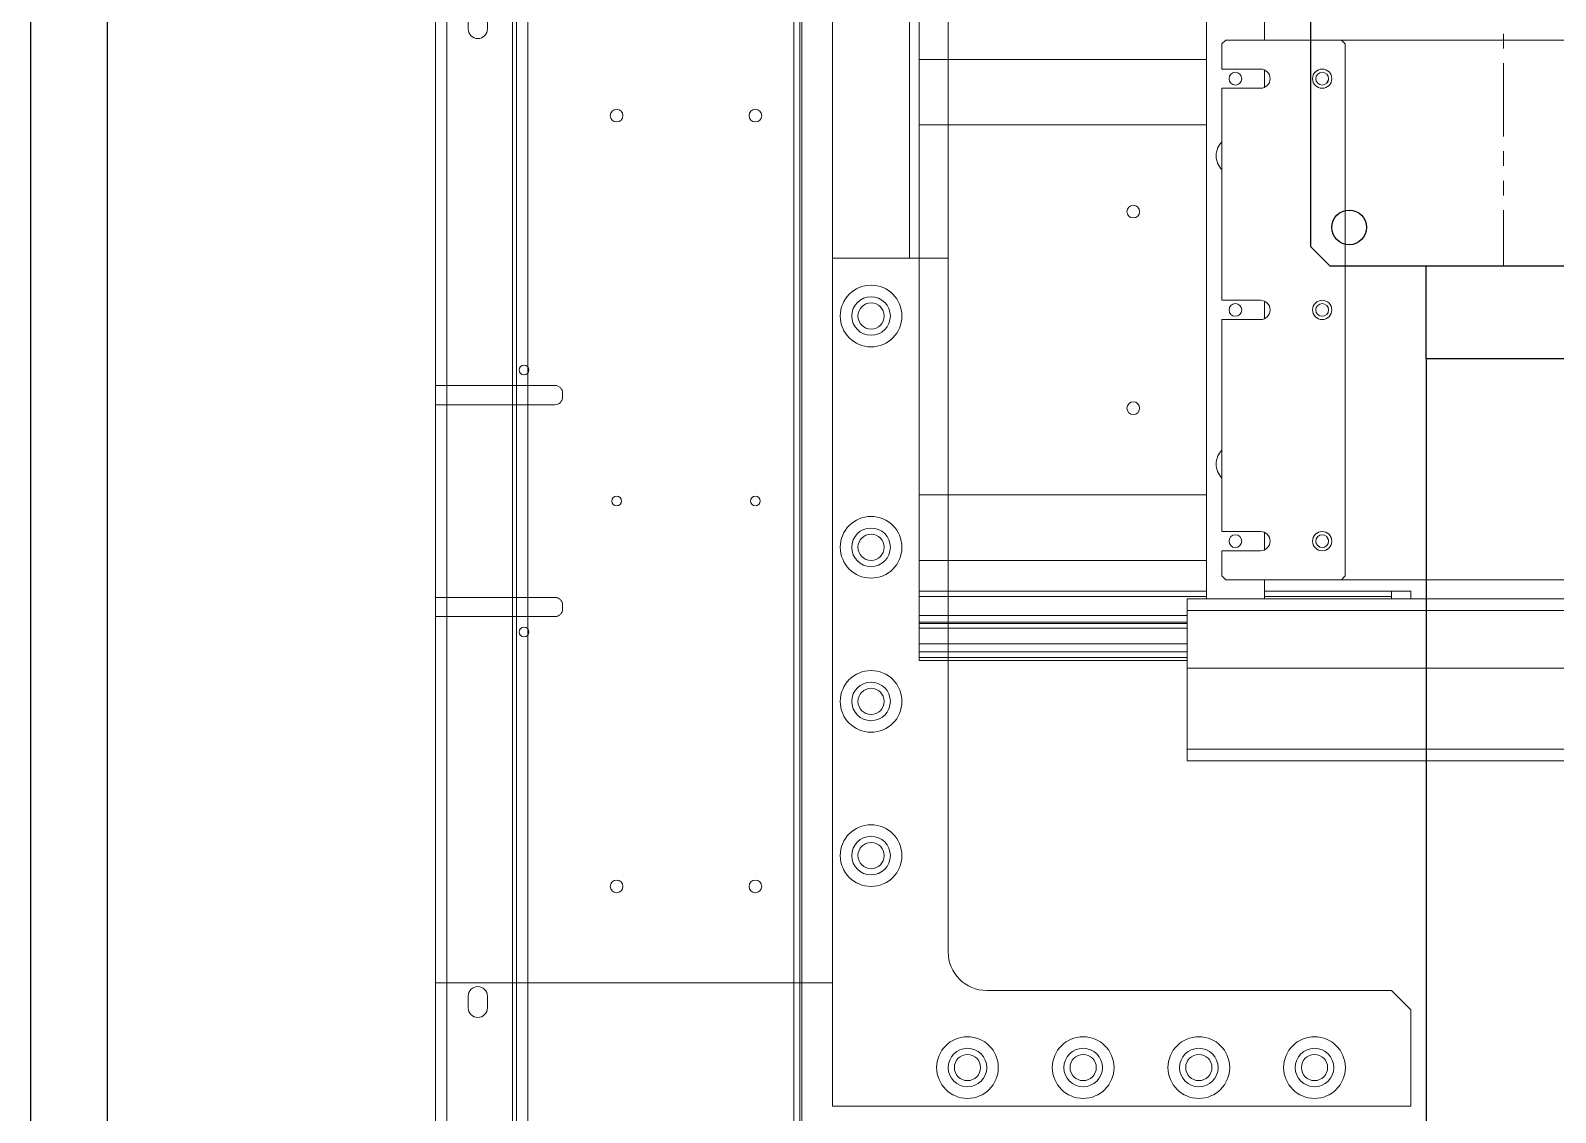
# Model space of a CAD drawing. Extents: x 500 to 100500, y -14500 to 21140.
# Drawn here: x 6014.5 to 6410, y -6737.7 to -6456.9 of the extents above; entities that cross this region are included whole.
import ezdxf

# ---------------------------------------------------------------- set-up
doc = ezdxf.new("R2010")
doc.units = 0
doc.linetypes.add('PHANTOM', pattern=[12.7, 6.35, -1.27, 1.27, -1.27, 1.27, -1.27])
doc.linetypes.add('SLD-Solid', pattern=[0])
doc.layers.get('0').update_dxf_attribs({"linetype": 'CONTINUOUS'})
doc.layers.add('D', color=7, linetype='CONTINUOUS')
doc.layers.add('M06SMMF-001B', color=7, linetype='CONTINUOUS')
doc.layers.add('MODEL', color=7, linetype='SLD-Solid', lineweight=15)

# ---------------------------------------------------------------- blocks, each defined once
blk = doc.blocks.new('Kfasdfasd')
blk.add_line((95179.14, -104651.8), (95179.14, -105748.8))
blk = doc.blocks.new('Kfsdfasf3ddd3')
blk.add_blockref('Kfasdfasd', (0, 0))
blk = doc.blocks.new('KA$C9e1560b4')
blk.add_blockref('Kfsdfasf3ddd3', (-94569.14, 105646.8))
blk = doc.blocks.new('KA$Cbf7906b1')
at = {"layer": 'MODEL'}
for p, q in [((0, 455.6), (0, 783.6)), ((85, 80.6), (85, 783.6)), ((188, 464.6), (188, 402.6)), ((218, 275.6), (218, 464.6)), ((0, 80.6), (0, 455.6)), ((218, 402.6), (188, 402.6)), ((188, 402.6), (188, 182.6)), ((116, 369.6), (85, 369.6)), ((85, 364.6), (116, 364.6)), ((118, 366.6), (118, 367.6)), ((116, 314.6), (85, 314.6)), ((118, 311.6), (118, 312.6)), ((85, 309.6), (116, 309.6)), ((218, 222.6), (218, 275.6)), ((188, 214.6), (85, 214.6)), ((88, 214.6), (88, 27.6)), ((105, 214.6), (105, 145.6)), ((106, 214.6), (106, 145.6)), ((109, 214.6), (109, 145.6)), ((178, 214.6), (178, 145.6)), ((179.5, 145.6), (179.5, 214.6)), ((180, 145.6), (180, 214.6)), ((333, 212.6), (228, 212.6)), ((338, 207.6), (333, 212.6)), ((338, 182.6), (338, 207.6)), ((188, 182.6), (338, 182.6))]:
    blk.add_line(p, q, dxfattribs=at)
for centre, radius in [((132, 439.6), 1.65), ((168, 439.6), 1.65), ((198, 387.6), 8), ((198, 387.6), 5), ((198, 387.6), 3.4), ((108, 373.6), 1.25), ((132, 339.6), 1.25), ((168, 339.6), 1.25), ((198, 327.6), 8), ((198, 327.6), 5), ((198, 327.6), 3.4), ((108, 305.6), 1.25), ((198, 287.6), 8), ((198, 287.6), 5), ((198, 287.6), 3.4), ((198, 247.6), 8), ((198, 247.6), 5), ((198, 247.6), 3.4), ((132, 239.6), 1.65), ((168, 239.6), 1.65), ((223, 192.6), 8), ((253, 192.6), 8), ((283, 192.6), 8), ((313, 192.6), 8), ((223, 192.6), 5), ((223, 192.6), 3.4), ((253, 192.6), 5), ((253, 192.6), 3.4), ((283, 192.6), 5), ((283, 192.6), 3.4), ((313, 192.6), 5), ((313, 192.6), 3.4)]:
    blk.add_circle(centre, radius, dxfattribs=at)
for centre, radius, start, end in [((116, 367.6), 2, 0, 90), ((116, 366.6), 2, 270, 0), ((116, 312.6), 2, 0, 90), ((116, 311.6), 2, 270, 0), ((228, 222.6), 10, 180, 270)]:
    blk.add_arc(centre, radius, start, end, dxfattribs=at)
blk = doc.blocks.new('KFASDF3')
at = {"layer": 'MODEL', "color": 6}
for p, q in [((88086.37, -124937.02), (88189.37, -124937.02)), ((88094.87, -124936.52), (88094.87, -124939.52)), ((88099.87, -124939.52), (88099.87, -124936.52)), ((88189.37, -124937.02), (88189.37, -124999.02)), ((88209.37, -124937.02), (88189.37, -124937.02)), ((88209.37, -124999.02), (88209.37, -124937.02)), ((88219.37, -124999.02), (88189.37, -124999.02)), ((88189.37, -124999.02), (88189.37, -125219.02)), ((88219.37, -125103.02), (88219.37, -124999.02)), ((88117.37, -125032.02), (88086.37, -125032.02)), ((88119.37, -125035.02), (88119.37, -125034.02)), ((88086.37, -125037.02), (88117.37, -125037.02)), ((88117.37, -125087.02), (88086.37, -125087.02)), ((88119.37, -125090.02), (88119.37, -125089.02)), ((88086.37, -125092.02), (88117.37, -125092.02)), ((88219.37, -125179.02), (88219.37, -125103.02)), ((88189.37, -125187.02), (88086.37, -125187.02)), ((88334.37, -125189.02), (88229.37, -125189.02)), ((88339.37, -125194.02), (88334.37, -125189.02)), ((88339.37, -125219.02), (88339.37, -125194.02)), ((88189.37, -125219.02), (88339.37, -125219.02))]:
    blk.add_line(p, q, dxfattribs=at)
for centre, radius in [((88133.37, -124962.02), 1.65), ((88169.37, -124962.02), 1.65), ((88199.37, -125014.02), 8), ((88199.37, -125014.02), 5), ((88199.37, -125014.02), 3.4), ((88109.37, -125028.02), 1.25), ((88133.37, -125062.02), 1.25), ((88169.37, -125062.02), 1.25), ((88199.37, -125074.02), 8), ((88199.37, -125074.02), 5), ((88199.37, -125074.02), 3.4), ((88109.37, -125096.02), 1.25), ((88199.37, -125114.02), 8), ((88199.37, -125114.02), 5), ((88199.37, -125114.02), 3.4), ((88199.37, -125154.02), 8), ((88199.37, -125154.02), 5), ((88199.37, -125154.02), 3.4), ((88133.37, -125162.02), 1.65), ((88169.37, -125162.02), 1.65), ((88224.37, -125209.02), 8), ((88224.37, -125209.02), 5), ((88254.37, -125209.02), 8), ((88254.37, -125209.02), 5), ((88284.37, -125209.02), 8), ((88284.37, -125209.02), 5), ((88314.37, -125209.02), 8), ((88314.37, -125209.02), 5), ((88224.37, -125209.02), 3.4), ((88254.37, -125209.02), 3.4), ((88284.37, -125209.02), 3.4), ((88314.37, -125209.02), 3.4)]:
    blk.add_circle(centre, radius, dxfattribs=at)
for centre, radius, start, end in [((88097.37, -124936.52), 2.5, 0, 180), ((88097.37, -124939.52), 2.5, 180, 0), ((88117.37, -125034.02), 2, 0, 90), ((88117.37, -125035.02), 2, 270, 0), ((88117.37, -125089.02), 2, 0, 90), ((88117.37, -125090.02), 2, 270, 0), ((88229.37, -125179.02), 10, 180, 270)]:
    blk.add_arc(centre, radius, start, end, dxfattribs=at)
blk = doc.blocks.new('KA$C03f0ad08')
at = {"layer": 'MODEL', "color": 4}
for p, q in [((0, 155.6), (0, 1658.6)), ((85, 155.6), (85, 1658.6)), ((179.5, 143.6), (179.5, 1289.6)), ((180, 143.6), (180, 1289.6)), ((88, 764.6), (88, 189.6)), ((105, 766.6), (105, 187.6)), ((106, 766.6), (106, 187.6)), ((109, 766.6), (109, 187.6)), ((178, 764.6), (178, 189.6)), ((93.5, 286.1), (93.5, 283.1)), ((98.5, 283.1), (98.5, 286.1))]:
    blk.add_line(p, q, dxfattribs=at)
for centre, start, end in [((96, 286.1), 0, 180), ((96, 283.1), 180, 0)]:
    blk.add_arc(centre, 2.5, start, end, dxfattribs=at)
at = {"layer": 'M06SMMF-001B', "color": 4}
blk.add_blockref('KFASDF3', (-88001.37, 125476.62), dxfattribs=at)
blk = doc.blocks.new('KASDADS')
at = {"layer": 'MODEL', "color": 4}
for p, q in [((-53621.52, -66406.89, 21.36), (-53621.52, -66416.89, 21.36)), ((-53547.02, -66406.89, 21.36), (-53547.02, -66556.89, 21.36)), ((-53532.02, -66406.89, 21.36), (-53532.02, -66411.89, 21.36)), ((-53542.02, -66411.89, 21.36), (-53543.02, -66412.89, 21.36)), ((-53542.02, -66411.89, 21.36), (-53512.02, -66411.89, 21.36)), ((-53512.02, -66411.89, 21.36), (-52957.52, -66411.89, 21.36)), ((-53511.02, -66412.89, 21.36), (-53512.02, -66411.89, 21.36)), ((-53543.02, -66419.39, 21.36), (-53543.02, -66412.89, 21.36)), ((-53511.02, -66550.89, 21.36), (-53511.02, -66412.89, 21.36)), ((-53621.52, -66416.89, 21.36), (-53547.02, -66416.89, 21.36)), ((-53621.52, -66433.89, 21.36), (-53621.52, -66416.89, 21.36)), ((-53533.02, -66419.39, 21.36), (-53543.02, -66419.39, 21.36)), ((-53532.02, -66419.6, 21.36), (-53532.02, -66424.18, 21.36)), ((-53543.02, -66479.39, 21.36), (-53543.02, -66424.39, 21.36)), ((-53543.02, -66424.39, 21.36), (-53533.02, -66424.39, 21.36)), ((-53621.52, -66433.89, 21.36), (-53621.52, -66529.89, 21.36)), ((-53621.52, -66433.89, 21.36), (-53547.02, -66433.89, 21.36)), ((-53533.02, -66479.39, 21.36), (-53543.02, -66479.39, 21.36)), ((-53532.02, -66479.6, 21.36), (-53532.02, -66484.18, 21.36)), ((-53543.02, -66539.39, 21.36), (-53543.02, -66484.39, 21.36)), ((-53543.02, -66484.39, 21.36), (-53533.02, -66484.39, 21.36)), ((-53621.52, -66529.89, 21.36), (-53547.02, -66529.89, 21.36)), ((-53621.52, -66546.89, 21.36), (-53621.52, -66529.89, 21.36)), ((-53533.02, -66539.39, 21.36), (-53543.02, -66539.39, 21.36)), ((-53532.02, -66539.6, 21.36), (-53532.02, -66544.18, 21.36)), ((-53621.52, -66546.89, 21.36), (-53621.52, -66554.89, 21.36)), ((-53621.52, -66546.89, 21.36), (-53547.02, -66546.89, 21.36)), ((-53543.02, -66550.89, 21.36), (-53543.02, -66544.39, 21.36)), ((-53543.02, -66544.39, 21.36), (-53533.02, -66544.39, 21.36)), ((-53543.02, -66550.89, 21.36), (-53542.02, -66551.89, 21.36)), ((-53512.02, -66551.89, 21.36), (-53511.02, -66550.89, 21.36)), ((-53621.52, -66556.24, 21.36), (-53621.52, -66554.89, 21.36)), ((-53621.52, -66554.89, 21.36), (-53547.02, -66554.89, 21.36)), ((-53542.02, -66551.89, 21.36), (-53512.02, -66551.89, 21.36)), ((-53532.02, -66551.89, 21.36), (-52957.52, -66551.89, 21.36)), ((-53532.02, -66551.89, 21.36), (-53532.02, -66556.89, 21.36)), ((-53532.02, -66554.89, 21.36), (-53494.02, -66554.89, 21.36)), ((-53499.02, -66556.24, 21.36), (-53499.02, -66554.89, 21.36)), ((-53494.02, -66554.89, 21.36), (-53494.02, -66556.89, 21.36)), ((-53547.02, -66556.24, 21.36), (-53621.52, -66556.24, 21.36)), ((-53621.52, -66556.24, 21.36), (-53621.52, -66561.15, 21.36)), ((-53552.02, -66556.89, 21.36), (-53547.02, -66556.89, 21.36)), ((-53552.02, -66556.89, 21.36), (-53552.02, -66559.89, 21.36)), ((-53532.02, -66556.89, 21.36), (-53547.02, -66556.89, 21.36)), ((-53499.02, -66556.24, 21.36), (-53532.02, -66556.24, 21.36)), ((-53532.02, -66556.89, 21.36), (-53494.02, -66556.89, 21.36)), ((-52957.52, -66556.89, 21.36), (-53532.02, -66556.89, 21.36)), ((-53499.02, -66556.24, 21.36), (-53499.02, -66556.89, 21.36)), ((-53552.02, -66561.15, 21.36), (-53621.52, -66561.15, 21.36)), ((-53621.52, -66561.15, 21.36), (-53621.52, -66562.91, 21.36)), ((-53621.52, -66563.3, 21.36), (-53621.52, -66562.91, 21.36)), ((-53552.02, -66562.91, 21.36), (-53621.52, -66562.91, 21.36)), ((-53552.02, -66559.89, 21.36), (-53552.02, -66574.89, 21.36)), ((-53552.02, -66559.89, 21.36), (-52957.52, -66559.89, 21.36)), ((-53552.02, -66563.3, 21.36), (-53621.52, -66563.3, 21.36)), ((-53621.52, -66564.47, 21.36), (-53621.52, -66563.3, 21.36)), ((-53621.52, -66568.57, 21.36), (-53621.52, -66564.47, 21.36)), ((-53552.02, -66564.47, 21.36), (-53621.52, -66564.47, 21.36)), ((-53552.02, -66568.57, 21.36), (-53621.52, -66568.57, 21.36)), ((-53621.52, -66570.63, 21.36), (-53621.52, -66568.57, 21.36)), ((-53552.02, -66570.63, 21.36), (-53621.52, -66570.63, 21.36)), ((-53621.52, -66570.63, 21.36), (-53621.52, -66572.04, 21.36)), ((-53552.02, -66572.04, 21.36), (-53621.52, -66572.04, 21.36)), ((-53621.52, -66572.89, 21.36), (-53621.52, -66572.04, 21.36)), ((-53552.02, -66572.89, 21.36), (-53621.52, -66572.89, 21.36)), ((-53552.02, -66595.89, 21.36), (-53552.02, -66574.89, 21.36)), ((-53552.02, -66574.89, 21.36), (-51013.02, -66574.89, 21.36)), ((-53552.02, -66595.89, 21.36), (-51013.02, -66595.89, 21.36)), ((-53552.02, -66598.89, 21.36), (-53552.02, -66595.89, 21.36)), ((-53552.02, -66598.89, 21.36), (-51013.02, -66598.89, 21.36)), ((-53552.02, -66598.89, 21.36), (-53549.02, -66598.89, 21.36))]:
    blk.add_line(p, q, dxfattribs=at)
at = {"layer": 'MODEL', "color": 4, "elevation": 21.36, "flags": 128}
for points in [[(-53515.37, -66422.03), (-53515.57, -66422.34), (-53515.91, -66423.12)], [(-53515.41, -66422.28), (-53515.48, -66422.39), (-53515.74, -66422.94)], [(-53515.91, -66540.66), (-53515.83, -66540.89), (-53515.37, -66541.74)], [(-53515.74, -66540.84), (-53515.74, -66540.85), (-53515.41, -66541.5)]]:
    blk.add_lwpolyline(points, dxfattribs=at)
at = {"layer": 'MODEL', "color": 4}
for centre, radius in [((-53539.52, -66421.89, 21.36), 1.65), ((-53517.02, -66421.89, 21.36), 2.5), ((-53517.02, -66421.89, 21.36), 1.65), ((-53566.02, -66456.39, 21.36), 1.65), ((-53517.02, -66481.89, 21.36), 2.5), ((-53539.52, -66481.89, 21.36), 1.65), ((-53517.02, -66481.89, 21.36), 1.65), ((-53566.02, -66507.39, 21.36), 1.65), ((-53539.52, -66541.89, 21.36), 1.65), ((-53517.02, -66541.89, 21.36), 2.5), ((-53517.02, -66541.89, 21.36), 1.65)]:
    blk.add_circle(centre, radius, dxfattribs=at)
for centre, radius, start, end in [((-53533.02, -66421.89, 21.36), 2.5, 270, 90), ((-53539.52, -66441.89, 21.36), 5, 134.427, 180), ((-53539.52, -66441.89, 21.36), 5, 180, 225.573), ((-53533.02, -66481.89, 21.36), 2.5, 270, 90), ((-53539.52, -66521.89, 21.36), 5, 134.427, 180), ((-53539.52, -66521.89, 21.36), 5, 180, 225.573), ((-53533.02, -66541.89, 21.36), 2.5, 270, 90)]:
    blk.add_arc(centre, radius, start, end, dxfattribs=at)
blk = doc.blocks.new('KA$C100bd9fb')
at = {"color": 60, "linetype": 'PHANTOM', "lineweight": 18, "ltscale": 3}
for p, q in [((25, 205, 21.36), (25, 0, 21.36)), ((25, 0, 21.36), (425, 0, 21.36))]:
    blk.add_line(p, q, dxfattribs=at)
blk = doc.blocks.new('KJG24hsdg')
at = {"color": 1, "linetype": 'Continuous', "lineweight": 25}
for p, q in [((-18300.42, -19567.27), (-18300.42, -19757.27)), ((-18300.42, -19757.27), (-18295.42, -19762.27)), ((-18295.42, -19762.27), (-18230.42, -19762.27)), ((-18270.42, -19786.42), (-18270.42, -19762.27)), ((-17830.42, -19786.42), (-18270.42, -19786.42)), ((-18270.42, -19786.42), (-18270.42, -20028.44))]:
    blk.add_line(p, q, dxfattribs=at)
blk.add_circle((-18290.42, -19752.27), 4.5, dxfattribs=at)

msp = doc.modelspace()

# ---------------------------------------------------------------- linework, layer by layer
at = {"layer": 'D', "color": 4, "elevation": -10.47}
msp.add_lwpolyline([(6034.5, -5309.04), (6014.5, -5309.04), (6014.5, -6847.04), (6034.5, -6847.04)], close=True, dxfattribs=at)
at = {"layer": 'D', "color": 0, "elevation": -10.47}
msp.add_lwpolyline([(6034.5, -6076.04), (6014.5, -6076.04), (6014.5, -6856.04), (6034.5, -6856.04)], close=True, dxfattribs=at)

# ---------------------------------------------------------------- block references
msp.add_blockref('KA$C9e1560b4', (5404.5, -6779.04, -86.29))
at = {"layer": 'D', "color": 0}
msp.add_blockref('KA$C100bd9fb', (6371.5, -6518.04, -31.83), dxfattribs=at)
at = {"layer": 'D', "color": 1}
msp.add_blockref('KASDADS', (59866.51, 59952.44, -97.17), dxfattribs=at)
at = {"layer": 'D'}
msp.add_blockref('KJG24hsdg', (24646.92, 13244.24, -10.47), dxfattribs=at)
at = {"layer": 'M06SMMF-001B'}
for name, p in [('KA$C03f0ad08', (6034.5, -6993.64, -10.47)), ('KA$Cbf7906b1', (6034.5, -6918.64, -10.47))]:
    msp.add_blockref(name, p, dxfattribs=at)

doc.saveas('drawing.dxf')
